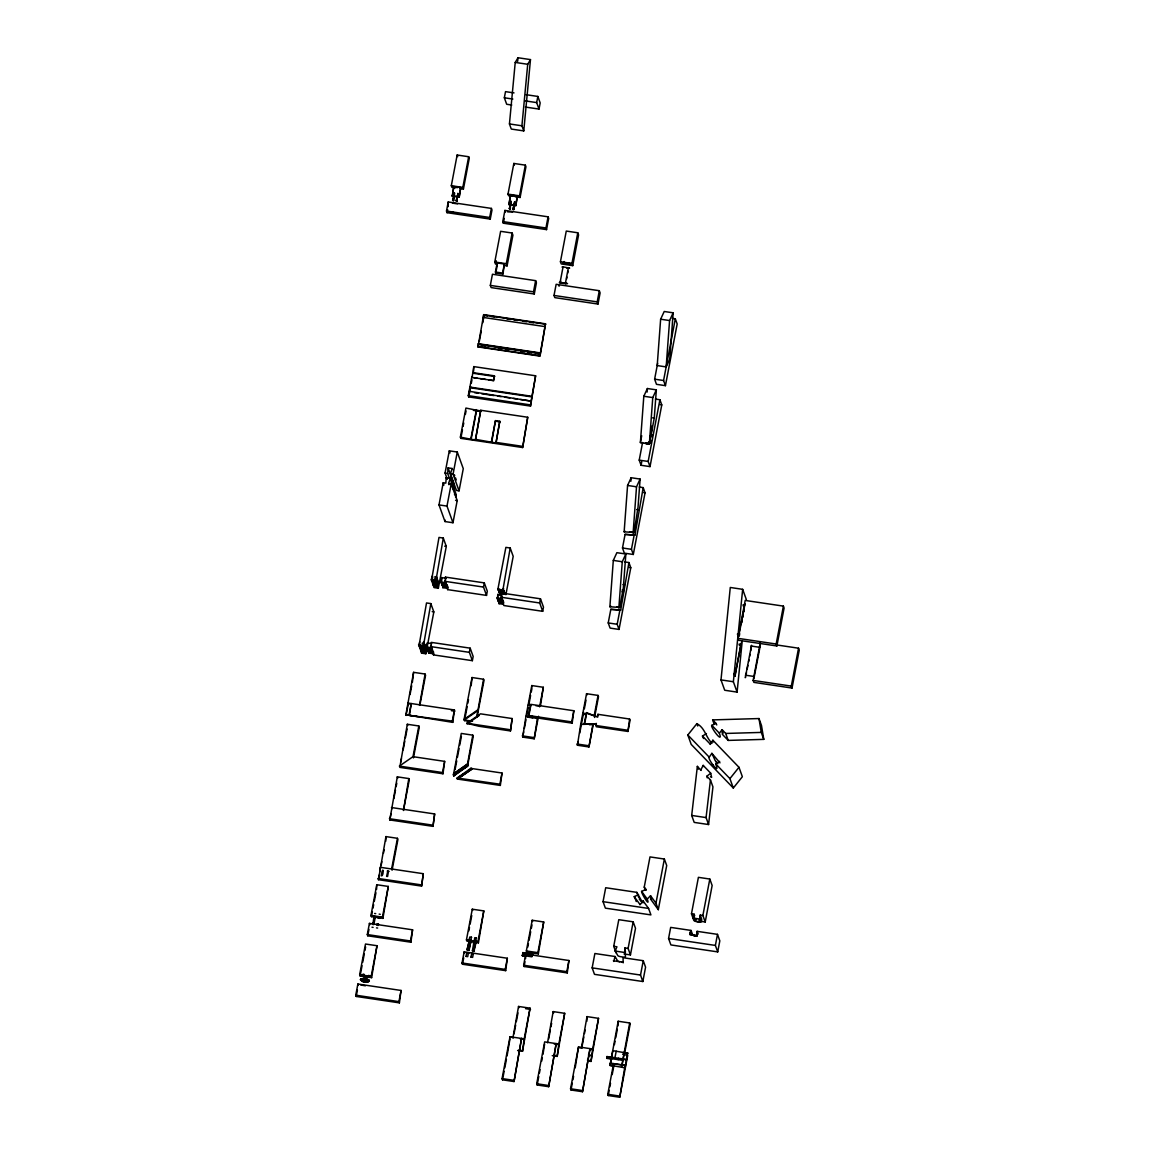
<?xml version="1.0" encoding="UTF-8"?>
<svg xmlns="http://www.w3.org/2000/svg" width="1155" height="1155" viewBox="0 0 1155 1155"><rect width="100%" height="100%" fill="white"/><g stroke="black" fill="none" stroke-linecap="round" stroke-linejoin="round"><path stroke-width="1.5" d="M751.558 645.298L745.278 677.696L745.654 676.96M745.119 604.671L745.033 603.82L738.767 635.885M760.264 646.93L760.207 645.934L753.897 678.577M453.612 200.696L453.626 196.942L453.612 200.696L452.616 200.032L453.626 196.942M457.062 201.215L457.077 197.447L457.062 201.215L456.081 200.551L457.077 197.447M510.293 209.127L510.308 205.359L510.293 209.127L509.312 208.463L510.308 205.359M513.744 209.632L513.758 205.879L513.744 209.632L512.762 208.968L513.758 205.879M360.62 980.306L360.649 979.094M367.406 981.923L369.34 980.97L368.763 979.83M368.719 975.354C374.668 978.4 358.209 976.682 361.804 974.777M370.134 976.755L361.154 975.47M446.205 477.593L445.83 483.122L443.217 482.732L439.001 504.908L444.993 521.555L452.977 522.739L457.207 500.563L451.215 483.916L448.602 483.526L450.291 478.199L446.205 477.593L446.552 478.791M449.555 478.603L447.678 473.391L448.068 467.876L452.139 468.482L452.515 469.522M609.883 606.765L613.305 560.406L616.885 552.682L625.851 554.01L623.339 587.852L619.773 607.458L609.883 606.765L610.822 606.13M624.148 531.82L627.569 485.461L631.15 477.722L640.115 479.065L638.022 507.305L634.037 532.513L624.148 531.82L625.086 531.185M618.835 608.093L622.271 561.734L625.851 554.01M630.89 481.26L631.15 477.722M628.926 562.557L630.789 567.726L619.037 629.432L610.085 628.089L608.223 622.935L610.822 609.349L620.697 610.042L628.926 562.557L624.451 561.893M633.099 533.148L636.521 486.789L640.115 479.065M640.39 442.61L643.811 396.252L647.392 388.528L656.343 389.856L654.264 418.096L649.341 443.939L640.39 442.61L641.704 435.724M647.132 392.05L647.392 388.528M649.341 443.939L652.763 397.58L656.343 389.856M660.631 319.213L657.209 365.572L666.161 366.915L669.741 359.191L673.163 312.817L664.212 311.489L660.631 319.213L669.582 320.541L673.163 312.817M666.161 366.915L669.582 320.541M505.211 594.262L505.197 593.15L504.735 594.262M509.442 123.946L515.231 62.428L518.003 57.75L530.477 59.598L523.764 130.905L511.275 129.057L509.442 123.946L521.916 125.794L523.764 130.905M517.657 61.345L518.003 57.75M521.916 125.794L527.72 64.276L530.477 59.598M742.275 640.549L737.092 692.105L724.719 690.257L720.994 679.905L730.278 587.476L742.665 589.324L746.39 599.676M737.092 692.105L733.367 681.739L742.665 589.324M700.811 769.937L703.164 765.375L710.7 773.2L706.86 776.218L710.441 779.928L712.938 786.887L708.578 824.54L694.198 822.403L691.686 815.444L697.36 766.371L701.042 770.457M708.578 824.54L706.08 817.581L710.441 779.928M741.106 643.09L734.927 676.166L741.178 643.609L741.091 644.851M734.898 674.376L734.883 676.137M741.062 645.024L739.33 645.342M467.66 765.202L467.472 766.472L473.247 736.399L472.785 735.158L461.278 733.439L453.439 774.846L467.602 765.014M454.031 774.644L453.828 775.915L467.4 766.285L467.472 764.668L453.828 774.11L453.771 775.741L453.958 774.471M472.785 735.158L467.212 765.751L467.4 764.48M458.044 193.737L457.351 196.956L454.117 196.48L454.608 193.304M454.42 192.755L453.901 196.437L452.284 196.206L453.814 186.59L460.715 187.615L459.185 197.231L457.38 196.437L457.871 193.26M514.033 205.373L510.813 204.897L511.275 201.649M514.755 202.241L514.062 204.868L515.881 205.648L510.611 204.348M497.834 596.485L497.863 594.19L497.372 598.954L501.645 599.474L502.165 600.903L497.791 600.138L498.267 597.698M734.927 674.173L733.93 673.481M525.669 956.326L522.493 955.864L522.854 952.601L532.556 954.478L532.253 955.791L529.077 955.315M522.493 955.864L522.854 952.601M522.32 955.387L531.849 956.802L532.383 954.016M643.191 487.612L645.053 492.781L633.301 554.472L624.35 553.144L622.487 547.99L625.086 534.39L634.961 535.083L643.191 487.612L639.278 487.035M434.915 576.59L436.532 576.836L435.81 581.225L431.494 580.59L432.49 576.23M436.619 581.355L438.25 581.586L437.528 585.989L433.197 585.34L433.688 582.409M432.418 578.872L432.345 582.957L436.662 583.607L437.384 579.218L434.959 578.857M441.932 582.698L441.658 584.343L445.974 584.993L445.455 583.549L441.138 582.914L440.806 581.976L441.528 577.572L445.844 578.222L445.657 579.319M440.806 581.976L445.123 582.611L445.44 577.11L484.306 582.885L487.309 591.216L486.515 595.403L447.649 589.628L447.173 588.314L442.856 587.664L442.928 584.257M445.123 582.611L445.484 580.416M445.974 584.993L446.335 582.799M442.524 586.726L446.841 587.361L447.245 584.892M499.552 601.235L499.076 603.704L503.349 604.224L503.825 605.538L542.691 611.313L543.485 607.126L540.482 598.81L501.631 593.035L501.299 598.521L496.939 597.756M503.724 602.26L503.349 604.224M502.844 600.037L503.017 603.285L498.657 602.52L498.974 600.817M446.494 211.047L448.212 201.981L491.395 208.405L491.987 210.037L490.254 219.103L447.072 212.679L446.494 211.047L489.677 217.472L490.254 219.103M455.185 187.832L451.894 187.341L451.316 185.71L457.149 155.015L468.67 156.734L469.262 158.365L463.415 189.045L460.123 188.554M447.072 212.679L447.649 209.661M448.227 206.63L448.212 201.981M452.284 196.206L453.814 186.59M459.185 197.231L460.715 187.615M463.415 189.045L462.823 187.413L468.67 156.734M511.781 105.033L506.684 104.268L504.345 97.785L505.515 91.635L514.018 92.905M489.677 217.472L491.395 208.405M447.317 479.253L445.065 473.016L449.295 450.84L457.279 452.024L463.271 468.67L459.055 490.846L456.442 490.456L450.45 473.81L452.139 468.482M423.279 642.324L424.087 642.44L423.293 646.627L418.976 645.992L426.513 602.953L430.829 603.589L433.832 611.919L425.863 653.759L421.546 653.124L421.647 649.139M431.494 580.59L438.987 537.422L443.303 538.071L446.292 546.387L438.337 588.242L434.02 587.592L433.544 586.278L437.861 586.928L438.337 588.242M417.359 716.519L405.853 714.815L413.591 672.34L425.098 674.044L425.56 675.3L419.915 704.94M418.976 645.992L419.77 641.805M406.069 715.436L408.394 703.222M410.054 694.516L411.714 685.796M412.378 682.302L413.591 672.34M423.322 644.577L424.953 644.822L424.145 649.009L419.828 648.359L419.929 644.389M419.828 648.359L420.362 645.573M452.977 522.739L446.985 506.092L451.215 483.916M459.055 490.846L453.063 474.2L457.279 452.024M460.383 437.11L465.913 408.062L476.64 410.242L471.125 439.29L475.441 439.94L480.74 410.27L527.72 417.244L522.652 447.534L460.831 438.351L460.383 437.11L471.125 439.29M488.825 379.894L493.849 380.645L472.077 377.411L473.795 366.611L535.617 375.794L530.535 406.098L468.713 396.901L468.266 395.66L469.103 391.285L531.141 401.103L520.544 399.515M469.103 391.285L471.861 376.79M477.997 346.919L478.459 344.508L540.28 353.69L539.818 356.101L477.997 346.919L483.685 314.636L545.506 323.819L540.425 354.109L536.902 353.589M424.188 646.959L425.805 647.204L425.011 651.377L420.694 650.741L420.795 646.757M483.685 314.636L483.382 317.452L545.203 326.634M444.993 521.555L445.252 520.169M460.831 438.351L462.462 429.804M463.112 426.397L463.761 422.975M465.378 414.428L466.028 411.021M468.713 396.901L470.663 386.651M471.312 383.243L471.962 379.822M473.593 371.275L473.795 366.611M479.267 341.505L481.216 331.254M482.833 322.707L483.988 315.459L487.526 315.994M420.694 650.741L421.214 647.955M490.326 285.401L492.449 274.24L535.631 280.651L536.411 282.831L534.289 293.991L491.106 287.581L490.326 285.401L533.509 291.811L534.289 293.991M496.217 260.77L495.567 264.177L494.788 261.997L500.62 231.318L512.141 233.021L512.921 235.201L507.074 265.895L503.797 265.405M355.754 995.191L357.877 984.031L401.059 990.456L399.385 1002.858L356.202 996.447L355.754 995.191L398.937 1001.616L399.385 1002.858M359.653 974.705L365.5 944.025L377.006 945.728L371.621 977.664L360.1 975.961L359.653 974.705L371.174 976.423L371.621 977.664M367.29 934.554L369.427 923.394L412.595 929.818L410.92 942.22L367.752 935.81L367.29 934.554L410.473 940.979L410.92 942.22M370.943 915.41L376.775 884.73L388.297 886.434L382.911 918.369L371.39 916.666L370.943 915.41L382.449 917.128L382.911 918.369M379.937 871.707L380.096 867.275L423.279 873.7L421.604 886.102L378.421 879.691L385.943 836.595L397.45 838.299L397.912 839.555L392.065 870.235M391.92 808.789L391.473 807.547L434.655 813.957L432.981 826.359L389.798 819.949L397.306 776.853L408.827 778.571L409.274 779.813L403.442 810.507L408.827 778.571M413.447 757.911L419.279 727.231L418.832 725.975L407.311 724.272L399.803 767.368L442.986 773.778L444.661 761.376L412.999 756.669L399.356 766.111L442.538 772.536L442.986 773.778M409.144 714.7L411.267 703.554L409.361 715.335L452.312 721.124L452.774 722.366L405.853 714.815M502.772 221.572L504.908 210.412L548.076 216.822L548.668 218.454L546.546 229.614L503.363 223.204L502.772 221.572L545.954 227.983L546.546 229.614M511.882 196.249L508.59 195.758L507.998 194.127L513.845 163.447L525.352 165.151L525.944 166.782L520.096 197.476L515.173 196.74M356.202 996.447L357.415 990.066M360.1 975.961L362.049 965.724M362.699 962.317L364.316 953.799M364.966 950.392L365.615 946.97M367.752 935.81L368.965 929.429M371.39 916.666L372.358 911.54M373.007 908.133L373.657 904.726M374.307 901.319L375.938 892.786M376.588 889.379L376.775 884.73M378.421 879.691L379.331 874.898M381.193 865.109L381.843 861.702M383.474 853.184L384.124 849.777M385.741 841.244L385.943 836.595M389.798 819.949L391.011 813.568M393.869 798.567L395.486 790.034M396.136 786.627L396.786 783.22M400.799 762.127L401.464 758.647M403.124 749.927L404.784 741.207M405.448 737.727L407.109 729.007M421.546 653.124L422.21 649.63M423.293 646.627L430.829 603.589M435.81 581.225L443.303 538.071M503.363 223.204L504.273 218.411M424.145 649.009L424.087 642.44M495.437 272.017L497.17 262.95L504.36 264.019L502.974 274.009L495.769 272.941L495.437 272.017L502.642 273.085L502.974 274.009M511.102 201.172L510.582 204.868L508.965 204.623L510.496 195.022L517.411 196.047L515.881 205.648M495.769 272.941L497.213 265.39M508.965 204.623L510.496 195.022M425.011 651.377L424.953 644.822M375.13 917.777L373.83 917.561L373.036 923.466L374.032 923.552L375.173 917.734L373.83 917.388M425.863 653.759L425.805 647.204M427.928 647.147L427.48 649.5L431.797 650.135L431.364 648.951L427.047 648.316L426.614 647.118L427.408 642.931L431.739 643.58M427.047 648.316L427.408 642.931M428.736 649.789L428.332 651.882L432.649 652.517L432.215 651.333L427.899 650.684L428.303 648.59M426.614 647.118L430.931 647.767L431.306 642.382L470.172 648.157L473.16 656.488L472.366 660.674L433.5 654.899L433.082 653.716L428.765 653.066L429.212 650.713M425.098 674.044L419.496 705.359M430.931 647.767L431.378 645.414M470.894 438.669L476.423 409.621M502.642 273.085L504.36 264.019M515.679 205.114L517.411 196.047M431.364 648.951L431.667 647.378M431.797 650.135L432.085 648.576M432.215 651.333L432.519 649.76M525.395 107.054L539.01 109.075L536.671 102.593L537.84 96.442L525.929 94.667M507.074 265.895L506.294 263.715L512.141 233.021M432.649 652.517L432.952 650.944M520.096 197.476L519.519 195.845L525.352 165.151M371.174 976.423L377.006 945.728M382.449 917.128L388.297 886.434M391.617 868.993L397.45 838.299M412.999 756.669L418.832 725.975M433.082 653.716L433.472 651.622M433.5 654.899L433.847 653.066M475.441 439.94L480.74 410.27M447.649 589.628L448.097 587.274M539.01 109.075L540.179 102.925L537.84 96.442M493.633 380.024L494.427 375.837L472.655 372.603M494.123 379.244L494.427 375.837M491.452 441.715L495.466 420.622L499.783 421.272L495.986 442.986L475.21 439.304M491.669 442.351L495.466 420.622M495.986 442.986L499.783 421.272M533.509 291.811L535.631 280.651M545.954 227.983L548.076 216.822M398.937 1001.616L401.059 990.456M410.473 940.979L412.595 929.818M421.604 886.102L423.279 873.7M432.981 826.359L434.655 813.957M442.538 772.536L444.661 761.376M452.312 721.124L454.435 709.964L407.744 703.02M452.774 722.366L454.435 709.964M472.366 660.674L469.363 652.344L470.172 648.157M486.515 595.403L483.512 587.072L484.306 582.885M471.11 721.601L464.527 720.619L464.079 719.377L472.048 677.537L483.555 679.241L484.003 680.497L477.044 717.111M455.084 769.591L456.745 760.871M457.409 757.377L459.069 748.657M459.733 745.163L461.394 736.442M464.527 720.619L467.183 706.672M467.847 703.193L468.511 699.699M471.168 685.752L472.048 677.537M522.652 447.534L527.72 417.244M530.535 406.098L530.91 400.467M531.141 401.103L535.617 375.794M539.818 356.101L545.506 323.819M503.407 588.328L502.699 591.158L498.339 590.407L497.906 589.209L505.876 547.369L510.192 548.004L513.195 556.335L505.89 594.695M554.01 295.449L556.147 284.303L599.315 290.714L600.109 292.894L597.987 304.054L554.804 297.629L554.01 295.449L597.193 301.874L597.987 304.054M560.435 261.752L566.268 231.058L577.789 232.776L578.568 234.956L572.736 265.636L561.215 263.932L560.435 261.752L571.942 263.456L572.736 265.636M498.339 590.407L498.715 588.444M497.372 598.954L497.588 597.77M503.941 594.276L504.316 590.71L503.566 593.54L499.191 592.775L499.148 589.628M499.191 592.775L499.566 590.811M502.497 601.842L498.224 601.322L498.469 600.023M501.414 595.403L500.057 595.157L500.028 591.88M476.726 716.937L483.555 679.241M500.057 595.157L500.693 592.067M500.649 595.431L500.808 594.652M559.41 285.992L558.659 285.848M560.103 282.383C579.233 284.953 554.848 283.033 560.103 282.383L563.062 266.834L569.66 268.148L566.629 267.989M570.397 264.322L562.889 263.268L564.073 261.506M560.348 283.047L560.709 281.098M564.044 263.629L564.405 261.694M502.699 591.158L510.192 548.004M501.299 598.521L501.848 595.966M501.645 599.474L501.963 597.799M503.566 593.54L503.493 588.386M502.165 600.903L502.468 599.243M503.017 603.285L503.421 601.206M565.43 283.163L568.39 267.614M563.799 262.965L569.126 263.759L569.314 262.791M565.676 283.827L565.849 282.86M566.6 278.976L566.961 277.027M567.697 273.143L568.072 271.194M569.357 264.423L569.646 262.965M571.942 263.456L577.789 232.776M462.043 962.981L464.166 951.821L507.348 958.246L505.673 970.648L462.491 964.237L462.043 962.981L505.226 969.406L505.673 970.648M466.447 939.881L472.28 909.202L483.801 910.905L478.401 942.841L466.894 941.137L466.447 939.881L477.953 941.599L478.401 942.841M462.491 964.237L463.704 957.856M468.843 930.901L469.493 927.494M470.143 924.087L471.76 915.554M465.956 956.398L466.851 952.673L468.93 953.077M467.053 949.713L468.843 942.235L470.922 942.639M471.182 941.267L468.713 940.863L469.84 936.979L471.644 937.268M467.053 949.886L468.944 942.538L470.894 942.769M469.233 941.036L469.507 939.621M510.467 730.942L512.141 718.54L480.48 713.833L466.837 723.275L478.805 726.235L510.467 730.942L512.141 718.54M499.884 784.187L502.021 773.027L470.735 768.378L457.163 778.008L499.884 784.187L500.346 785.429L457.539 779.076L472.121 768.999M466.144 956.412L467.703 956.643L468.41 952.904M467.414 949.713L468.973 949.959L470.403 942.466M469.031 940.719L470.691 940.964L471.399 937.21M467.53 950.016L469.089 950.262L470.504 942.769M470.792 941.267L471.11 939.621M500.346 785.429L502.021 773.027M470.922 957.134L471.774 953.409L473.593 953.683M474.402 950.998L472.409 950.753L473.767 942.971L475.846 943.361M476.105 942.004L474.113 941.758L474.763 937.716L476.582 938.004M542.691 611.313L539.688 602.982L540.482 598.81M597.193 301.874L599.315 290.714M471.067 957.149L472.626 957.38L473.348 953.64M472.409 950.753L473.911 950.681L475.326 943.202M474.113 941.758L475.615 941.686L476.336 937.947M474.012 950.984L475.831 943.505M475.73 941.989L475.947 940.82M477.953 941.599L483.801 910.905M538.49 716.273L534.202 738.81L522.695 737.107L525.958 716.288L537.71 718.627M525.958 716.288L531.805 685.565L543.326 687.283L540.468 705.864M522.695 737.107L523.677 731.895M524.341 728.43L525.987 719.767M526.651 716.288L528.297 707.625M528.961 704.16L530.607 695.483M531.271 692.018L531.935 688.553M528.542 715.494L530.665 704.333L573.847 710.744L572.173 723.16L540.511 718.453L528.542 715.494L571.725 721.904L572.173 723.16M528.773 716.114L530.593 706.557M534.202 738.81L537.479 718.006M539.602 706.846L543.326 687.283M505.226 969.406L507.348 958.246M514.033 1081.542L521.54 1038.446L514.033 1081.542L502.512 1079.824L502.064 1078.582L510.034 1036.742L524.211 1038.85L522.536 1051.252L517.599 1050.516M523.634 965.248L525.756 954.088L568.939 960.512L567.264 972.914L524.081 966.504L523.634 965.248L566.816 971.673L567.264 972.914M526.348 950.955L532.195 920.261L543.716 921.979L538.317 953.915L526.81 952.196L526.348 950.955L537.869 952.658L538.317 953.915M507.059 1055.959L509.947 1038.951M502.512 1079.824L504.143 1071.306M504.778 1067.899L506.41 1059.366M524.081 966.504L524.991 961.725M525.597 958.534L525.756 954.088M527.777 947.086L528.427 943.678M529.077 940.271L530.694 931.739M531.343 928.331L531.993 924.924M571.725 721.904L573.847 710.744M522.536 1051.252L530.058 1008.156L518.537 1006.453L512.921 1037.753M514.018 1033.855L515.664 1025.135M516.328 1021.641L517.989 1012.921M593.237 724.402L588.949 746.953L577.428 745.235L580.705 724.43L596.442 723.968L584.3 723.781L586.422 712.621L597.756 717.096M580.705 724.43L586.552 693.707L598.059 695.411L598.507 696.667L594.551 717.472M537.869 952.658L543.716 921.979M577.428 745.235L578.092 741.77M579.738 733.093L583.694 712.289M584.358 708.823L586.004 700.161M524.211 1038.85L530.058 1008.156M585.051 721.615L584.3 723.781M585.325 720.215L586.119 716.028M586.379 714.642L586.422 712.621M655.434 399.081L659.909 399.745L661.772 404.9L650.02 466.606L641.068 465.277L639.22 460.123L642.57 442.495M672.326 318.361L675.314 318.794L677.177 323.963L665.439 385.655L656.473 384.326L654.625 379.172L657.643 363.305M641.068 465.277L641.747 461.755M588.949 746.953L592.847 724.618L589.44 724.748M594.248 715.45L598.059 695.411M649.659 438.178L650.121 435.738M649.76 440.604L652.286 427.307A2.209 2.108 -19.8 0 0 652.055 425.921M597.525 716.475L597.944 714.324L629.605 719.031L630.053 720.287L627.93 731.447L596.269 726.74L596.225 723.348M650.843 443.289L651.377 440.488M652.084 436.749L652.431 434.886M619.037 629.432L617.189 624.263L619.773 610.677M633.301 554.472L631.453 549.318L634.037 535.732M650.02 466.606L648.172 461.451L659.909 399.745M665.439 385.655L663.576 380.5L675.314 318.794M548.668 1086.696L556.19 1043.6L548.668 1086.696L537.162 1084.978L536.714 1083.736L544.669 1041.882L558.861 1043.99L557.186 1056.406L552.249 1055.67M537.162 1084.978L538.779 1076.46M539.428 1073.038L540.078 1069.631M541.695 1061.113L542.345 1057.706M557.186 1056.406L564.694 1013.31L553.187 1011.592L547.513 1042.777M548.654 1038.995L550.314 1030.274M550.978 1026.795L551.642 1023.301M566.816 971.673L568.939 960.512M558.861 1043.99L564.694 1013.31M627.93 731.447L629.605 719.031M639.986 904.827L643.147 900.987L648.59 908.436L650.915 914.904L605.379 908.148L603.04 901.665L605.696 887.733L636.867 892.367L642.584 902.661M623.166 962.851L623.05 957.697L643.248 960.7L645.573 967.168L642.844 981.519L594.479 974.344L592.154 967.861L594.883 953.51L615.066 956.513L617.694 961.047L619.686 961.769M582.51 1091.72L590.017 1048.625L582.51 1091.72L570.989 1090.002L570.541 1088.761L578.511 1046.906L592.688 1049.014L591.014 1061.431L587.722 1060.94M578.511 1046.906L575.204 1067.841M570.989 1090.002L572.288 1083.188M572.938 1079.781L573.587 1076.373M591.014 1061.431L598.535 1018.335L587.014 1016.617L581.441 1048.061M582.163 1045.766L583.824 1037.046M584.488 1033.566L585.137 1030.072M586.798 1021.352L587.014 1016.617M592.688 1049.014L598.535 1018.335M616.063 952.774L613.724 946.306L618.791 919.683L633.171 921.82L635.51 928.302L630.442 954.911L624.047 953.972M611.775 1059.092L606.837 1058.37L606.952 1056.551L626.472 1059.453L625.1 1067.855L610.042 1065.228L618.17 1021.251L629.692 1022.969L630.139 1024.211L624.624 1053.201M606.837 1058.37L606.952 1056.551M630.442 954.911L628.103 948.443L633.171 921.82M613.478 1066.137L610.187 1065.646L612.814 1050.646L627.872 1053.273L622.935 1052.537M645.414 890.346L644.245 887.112L649.991 856.909L664.37 859.046L666.709 865.528L658.307 909.664L650.482 898.951M614.402 1044.669L615.052 1041.261M615.702 1037.84L617.333 1029.322M617.983 1025.914L618.17 1021.251M622.617 1054.255L627.699 1055.41L619.73 1097.25L608.223 1095.532L607.761 1094.29L613.608 1063.596L613.579 1066.152M614.951 1057.749L616.207 1051.151M608.223 1095.532L609.205 1090.306M609.869 1086.826L610.533 1083.332M612.193 1074.612L613.854 1065.892M618.199 1059.655L618.474 1058.269M629.692 1022.969L621.549 1066.946M622.011 1065.704L624.321 1052.349L624.148 1054.486M642.844 981.519L640.52 975.051L643.248 960.7M619.73 1097.25L625.115 1065.314L610.215 1063.105M658.307 909.664L655.968 903.181L664.37 859.046M626.472 1059.453L627.728 1052.855M697.375 933.875L697.129 931.334L717.486 934.352L719.825 940.834L717.717 951.893L670.896 944.934L668.572 938.466L670.68 927.393L691.037 930.425L692.552 934.612A3.119 0.823 10.8 0 0 692.885 934.973M737.973 638.34L745.192 600.441L783.393 606.115L784.086 608.079L776.882 645.977L738.68 640.303L737.973 638.34L776.174 644.014L776.882 645.977M739.301 635.856L739.705 633.691M741.799 622.747L742.145 620.928M742.838 617.29L743.185 615.456M743.878 611.818L744.224 609.984M694.271 918.701L694.834 920.275A3.552 0.938 10.8 0 0 698.674 921.806A3.552 0.938 10.8 0 0 701.792 921.315L699.843 917.056L700.739 921.372A3.552 0.938 10.8 0 1 697.62 921.849A3.552 0.938 10.8 0 1 693.78 920.333L691.47 913.807L698.4 877.338L709.82 879.042L712.144 885.51L705.214 921.979L698.688 920.997M746.144 674.477L746.491 672.658M747.184 669.005L747.877 665.367M748.584 661.714L748.931 659.895M749.624 656.242L749.97 654.423M750.663 650.785L751.356 647.132M705.214 921.979L702.875 915.496L709.82 879.042M775.972 644.837L798.538 648.2L799.246 650.149L792.027 688.062L753.84 682.374L753.132 680.425L760.337 642.527M717.717 951.893L715.393 945.425L717.486 934.352M776.174 644.014L783.393 606.115M792.027 688.062L791.319 686.099L798.538 648.2M544.611 1044.163L542.994 1054.298M433.197 585.34L433.269 581.254M436.662 583.607L436.532 576.836M437.528 585.989L437.384 579.218M437.861 586.928L438.25 581.586M441.138 582.914L441.802 579.926M446.841 587.361L446.321 585.932L442.004 585.282L442.322 583.795M442.856 587.664L443.188 586.177M445.455 583.549L445.787 582.062M446.321 585.932L446.639 584.444M447.173 588.314L447.664 586.076M513.845 204.839L514.553 201.692M453.511 775.019L453.698 773.749L453.569 775.207L467.732 765.375M453.828 774.11L453.641 775.38L467.27 765.938M453.828 775.915L454.088 774.817M467.082 765.404L467.342 764.307L453.771 773.937M467.4 766.285L467.53 764.841L453.901 774.283M740.673 643.941L738.926 644.216M455.546 497.184L456.283 494.845L450.291 478.199M452.818 200.58L453.814 197.476M456.268 201.1L457.265 197.996M509.499 208.997L510.496 205.908M512.964 209.517L513.961 206.413M628.103 948.443L624.913 947.966L625.476 956.715A2.786 0.736 10.8 0 1 623.021 957.033L620.798 956.715A2.786 0.736 10.8 0 1 617.81 955.575L615.211 951.07L616.929 946.782L613.724 946.306M613.738 961.436L615.066 956.513M694.169 918.442L693.318 916.088L694.126 914.197L691.47 913.807M693.318 916.088L692.957 918.037L699.901 919.077M691.239 935.102L690.228 932.316L691.037 930.425M690.098 934.915L690.228 932.316M382.132 875.692C383.965 873.194 382.608 868.04 382.738 870.913M387.589 876.515L388.34 871.924M719.652 761.376L715.696 763.888C720.879 776.997 706.947 758.012 709.228 757.175L711.899 753.349L719.984 762.849M710.267 744.441L712.88 740.225L738.983 767.295L742.362 776.709L733.31 788.042L691.21 744.412L687.817 734.999L696.884 723.651C705.128 727.968 705.806 737.496 711.985 743.228M734.984 676.137L735.417 674.765L733.786 674.52M733.31 788.042L729.917 778.629L738.983 767.295M716.75 724.95L716.071 723.463L711.798 725.326C709.834 726.452 723.882 745.177 719.334 733.151L722.135 729.743L725.701 733.454L728.213 740.413L763.787 739.373L761.492 725.513L758.979 718.554L712.635 719.897L714.137 724.07M360.548 979.339L363.536 978.502M382.175 870.928L381.222 875.894M387.632 871.736L386.607 876.443M646.237 890.159L645.934 889.422L641.617 891.386C640.996 892.887 650.785 908.797 647.219 899.066L650.539 895.731L655.968 903.181M464.079 719.377L477.722 709.935M477.939 710.556L464.31 719.998L472.525 721.225M467.068 723.911L479.339 715.407M453.641 773.576L467.27 764.134M453.698 775.554L467.342 766.111M457.539 779.076L458.737 779.163L457.481 778.903L472.048 768.826L457.221 778.181L458.477 778.456L457.293 778.355L465.465 772.695M468.194 770.804L470.922 768.912M470.735 768.378L471.991 768.653L457.409 778.715L458.665 778.99L457.481 778.903M625.086 534.39L634.961 535.083M610.822 609.349L620.697 610.042M703.583 738.521L702.457 736.053L706.456 733.584M361.63 975.008L363.089 974.517M368.878 981.432L368.113 981.779M635.279 899.124L634.239 896.626L638.542 894.677M375.288 916.752L374.018 916.348L375.346 916.622M378.522 917.041L379.88 917.287M378.335 918.066L379.677 918.326L378.335 918.211M379.822 917.431L378.522 917.186M372.704 923.177L374.047 923.423M372.473 924.361L373.801 924.592M377.237 923.841L378.58 924.101L377.266 924.014M378.219 925.429L377.223 925.285M361.327 978.834L362.324 978.574M374.61 913.461L375.707 913.619M379.143 914.125L380.24 914.298M377.079 925.011L378.349 925.285M371.997 927.22L373.094 927.378M376.516 927.884L377.627 928.057M362.684 974.474L363.478 974.474M367.81 981.967L367.016 981.967M623.137 962.144L621.924 962.101M363.45 974.372L364.316 974.43M367.059 982.068L365.76 981.995A11.319 10.799 -19.8 0 1 362.901 981.519L361.457 980.913M725.701 733.454L761.275 732.414L763.787 739.373M363.074 978.4L363.969 978.502A11.319 10.799 -19.8 0 1 366.828 978.978M366.655 982.097L365.803 982.097A11.319 10.799 -19.8 0 1 362.944 981.62L361.789 981.086M624.263 952.427L625.447 952.196L624.913 947.966M471.991 768.653L470.792 768.551L472.048 768.826M471.514 768.956L470.865 768.739M457.351 778.542L458.607 778.817L457.293 778.355M498.772 591.591L503.046 592.111M499.624 593.973L502.035 594.262M563.062 266.834L562.052 267.022L563.091 267.455M468.526 953.207L467.154 953.005M452.081 195.657L453.698 195.902M508.777 204.074L510.38 204.32M515.231 62.428L527.72 64.276M504.345 97.785L512.849 99.056M524.76 100.817L536.671 102.593M451.316 185.71L462.823 187.413M507.998 194.127L519.519 195.845M454.002 187.139L457.467 187.644M510.698 195.556L517.599 196.581M453.929 195.931L457.149 196.408M457.38 196.437L458.997 196.682M452.616 200.032L453.41 200.147M456.081 200.551L456.875 200.667M509.312 208.463L510.106 208.579M512.762 208.968L513.556 209.098M452.442 203.121L457.625 203.901M512.589 212.058L507.594 211.841M494.788 261.997L506.294 263.715M483.844 315.041L545.651 324.237M491.048 316.513L494.585 317.033M506.944 318.881L510.481 319.401M514.018 319.921L517.541 320.455M522.84 321.234L526.377 321.769M529.914 322.288L533.437 322.808M478.156 343.67L539.977 352.867M478.314 344.089L540.121 353.271M482.14 345.446L485.678 345.98M498.036 347.814L501.573 348.334M505.11 348.853L508.633 349.388M521.006 351.221L524.529 351.741M528.066 352.275L531.603 352.795M477.852 346.5L539.674 355.682M654.625 379.172L663.576 380.5M643.811 396.252L652.763 397.58M472.886 373.224L494.643 376.458M660.097 404.654L661.772 404.9M473.752 377.656L477.102 378.161M480.451 378.652L485.475 379.403M469.897 387.098L531.719 396.281M470.114 387.719L531.935 396.916M652.589 417.85L654.264 418.096M474.618 392.7L478.156 393.22M481.693 393.754L494.051 395.588M497.588 396.107L501.111 396.641M504.648 397.161L509.947 397.941M513.484 398.475L517.007 398.995M468.266 395.66L530.087 404.842M476.64 410.242L480.971 410.891M473.42 410.357L480.48 411.411M495.683 421.257L500 421.893M639.22 460.123L648.172 461.451M495.769 442.365L522.19 446.292M627.569 485.461L636.521 486.789M643.364 492.521L645.053 492.781M445.065 473.016L447.678 473.391M450.45 473.81L453.063 474.2M636.708 509.543L638.946 509.875M454.493 494.585L456.283 494.845M455.575 500.317L457.207 500.563M629.562 531.849L634.037 532.513M439.001 504.908L446.985 506.092M622.487 547.99L631.453 549.318M613.305 560.406L622.271 561.734M629.1 567.48L630.789 567.726M444.675 546.156L446.292 546.387M623.007 584.574L624.682 584.834M742.882 604.975L744.513 605.22M743.286 606.101L744.369 606.26M622.04 590.104L624.278 590.436M621.881 591.735L623.556 591.981M434.858 577.875L437.023 578.193M431.017 579.276L435.334 579.911M444.646 581.297L483.512 587.072M497.906 589.209L502.237 589.859M616.784 607.01L619.773 607.458M435.984 580.286L437.875 580.575M431.826 581.528L436.142 582.163M437.11 582.712L438.727 582.943M432.692 583.896L437.009 584.546M500.837 597.207L539.688 602.982M737.323 634.153L738.955 634.398M737.727 635.279L739.359 635.524M608.223 622.935L617.189 624.263M750.952 646.006L759.658 647.305M432.201 611.674L433.832 611.919M745.394 675.184L754.114 676.469M753.132 680.425L791.319 686.099M720.994 679.905L733.367 681.739M422.095 643.263L424.52 643.624M418.543 644.793L422.86 645.443M430.512 646.569L469.363 652.344M423.221 645.688L425.372 646.006M419.409 647.175L423.726 647.811M424.347 648.114L426.238 648.388M420.261 649.558L424.578 650.193M421.113 651.925L425.43 652.575M535.833 705.691L539.111 706.181M528.08 705.128L531.372 705.618M595.807 725.484L627.483 730.191M527.835 717.154L532.773 717.89M407.975 703.655L411.267 704.131M451.374 710.686L454.897 711.206M466.837 723.275L510.019 729.7M522.248 735.851L533.754 737.569M576.98 743.993L588.487 745.697M691.686 815.444L706.08 817.581M389.351 818.693L432.533 825.118M700.277 917.113L700.219 915.107L702.875 915.496M603.04 901.665L648.59 908.436M377.974 878.435L421.156 884.86M697.057 935.94L697.187 933.341M689.867 934.265L696.826 935.305M668.572 938.466L715.393 945.425M615.211 951.07L624.942 952.514M613.363 960.787L623.079 962.231M475.441 943.505L473.377 943.115M523.027 953.063L532.556 954.478M522.623 954.073L532.152 955.488M522.724 954.376L525.9 954.853M522.407 955.618L525.583 956.095M592.154 967.861L640.52 975.051M369.311 980.855L360.389 979.541L369.34 980.97M525.568 1008.676L530.506 1009.412M360.865 985.027L365.37 985.793M513.542 1037.854L510.034 1036.742M520.125 1038.821L524.442 1039.471M554.183 1043.976L559.121 1044.712M578.771 1047.657L582.062 1048.148M589.671 1049.274L592.963 1049.765M607.111 1056.969L612.035 1057.706M621.679 1059.135L626.616 1059.871M588.458 1054.963L591.836 1055.699L588.545 1055.208M606.693 1057.951L622.805 1060.348M553.635 1055.194L556.927 1055.684M587.462 1060.189L590.754 1060.68M610.36 1063.51L625.115 1065.314M518.927 1050.126L522.32 1050.631M502.064 1078.582L513.585 1080.286M536.714 1083.736L548.221 1085.44M570.541 1088.761L582.062 1090.464M607.761 1094.29L619.282 1096.008M569.126 263.759L570.397 264.293M366.785 978.877L367.94 979.411M586.653 713.241L596.168 716.548M582.827 713.27L586.004 714.368M583.044 713.891L586.22 714.988M716.548 768.551L715.624 767.772M368.517 979.657L369.326 980.653M710.469 776.622L711.639 777.358L710.7 773.2M721.947 732.746L722.958 733.483L722.135 729.743M717.443 763.296L715.523 761.145L717.847 763.672M712.635 719.897L716.071 723.463M722.265 734.248L728.213 740.413M711.798 725.326L719.334 733.151M702.457 736.053L710.181 744.051M687.817 734.999L709.228 757.175M715.696 763.888L729.917 778.629M713.444 765.65L712.577 764.552M650.626 898.301L651.521 899.297L650.539 895.731M644.245 887.112L645.934 889.422M641.617 891.386L647.219 899.066M639.191 898.835L641.14 901.521M634.239 896.626L639.841 904.307M715.248 760.712L711.899 753.349M703.164 765.375L703.684 766.545M635.799 900.38L636.275 901.521M649.63 442.813L649.442 442.264A2.209 2.108 -19.8 0 1 645.356 443.015M513.845 163.447L514.423 165.078M696.884 723.651L697.721 726.004M504.908 210.412L505.486 212.044M697.36 766.371L698.356 769.158M497.17 262.95L497.502 263.874M457.149 155.015L457.741 156.647M700.219 915.107L701.735 919.293A3.119 0.823 10.8 0 1 699.266 919.77A3.119 0.823 10.8 0 0 700.681 919.351L699.843 917.056M694.126 914.197L694.689 915.771M693.751 916.146L694.574 918.442A3.119 0.823 10.8 0 0 696.508 919.467M697.129 931.334L698.14 934.121M696.754 933.283L697.057 934.121M690.661 932.374L691.484 934.669A3.119 0.823 10.8 0 0 691.701 934.929M597.944 714.324L598.391 715.58M586.552 693.707L587 694.949M636.867 892.367L638.614 897.218M449.295 450.84L450.046 452.919M531.805 685.565L532.253 686.821M454.377 474.719L454.752 475.759M455.503 477.838L456.254 479.931M497.791 600.138L498.224 601.322M498.657 602.52L499.076 603.704M448.068 467.876L454.059 484.523L453.67 490.052L453.294 489.013M449.93 479.643L450.306 480.682M451.042 482.761L451.793 484.84M452.168 485.88L452.919 487.973M445.44 577.11L445.844 578.222M441.528 577.572L442.019 578.929M441.658 584.343L442.004 585.282M432.215 576.186L432.706 577.543M532.195 920.261L532.643 921.517M427.48 649.5L427.899 650.684M428.332 651.882L428.765 653.066M553.187 1011.592L553.635 1012.848M518.537 1006.453L518.985 1007.694M407.311 724.272L407.773 725.513M472.28 909.202L472.727 910.443M464.166 951.821L464.613 953.077M397.306 776.853L397.753 778.109M369.427 923.394L369.874 924.65M357.877 984.031L358.324 985.287M443.91 485.114L443.217 482.732M448.602 483.526L448.949 484.725M643.147 900.987L643.609 902.661M712.88 740.225L713.27 741.986M706.86 776.218L707.235 777.864M758.979 718.554L761.275 732.414M693.707 935.781A3.119 0.823 10.8 0 0 697.1 936.026A3.119 0.823 10.8 0 1 693.534 935.319M648.879 441.816A2.209 2.108 -19.8 0 1 648.504 442.336M647.551 442.928A2.209 2.108 -19.8 0 1 646.121 442.928M387.416 871.101L389.062 871.476L387.416 871.058M456.615 213.069L448.27 211.827L456.615 213.069"/></g></svg>
